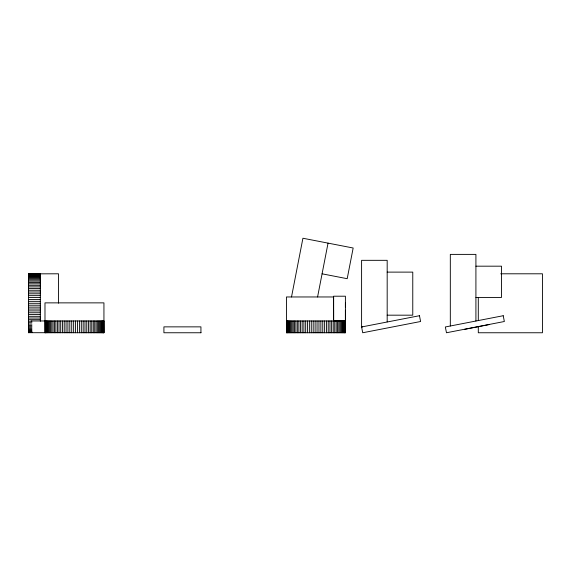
<?xml version="1.0" encoding="UTF-8"?>
<svg xmlns="http://www.w3.org/2000/svg" width="571" height="571" viewBox="0 0 571 571"><rect width="100%" height="100%" fill="white"/><g stroke="black" fill="none" stroke-linecap="round" stroke-linejoin="round"><path stroke-width="0.86" d="M345.398 306.97L345.405 302.866M291.51 296.97L302.923 238.243L353.163 248.007L347.197 278.698L322.08 273.816M317.576 296.97L328.047 243.125M464.544 329.367L489.568 324.499M475.914 266.179L501.502 266.179L501.502 297.448L475.914 297.448M387.181 272.117L412.769 272.117L412.769 315.178L387.181 315.178M28.55 273.859L58.499 273.795L58.499 303.165M500.731 273.795L542.45 273.795L542.45 332.757L478.298 332.757L478.298 326.598M28.55 274.051L40.341 274.051M28.55 274.365L40.341 274.365M28.55 274.801L40.341 274.801M28.55 275.365L40.341 275.365M28.55 276.043L40.341 276.043M28.55 276.835L40.341 276.835M28.55 277.749L40.341 277.749M28.55 278.769L40.341 278.769M28.55 279.89L40.341 279.89M28.55 281.11L40.341 281.11M28.55 282.431L40.341 282.431M28.55 283.844L40.341 283.844M28.55 285.329L40.341 285.329M28.55 286.899L40.341 286.899M28.55 288.541L40.341 288.541M28.55 290.239L40.341 290.239M28.55 291.995L40.341 291.995M28.55 293.801L40.341 293.801M28.55 295.65L40.341 295.65M28.55 297.527L40.341 297.527M28.55 299.432L40.341 299.432M28.55 301.352L40.341 301.352M28.55 303.28L40.341 303.28M28.55 305.207L40.341 305.207M28.55 307.127L40.341 307.127M28.55 309.032L40.341 309.032M28.55 310.91L40.341 310.91M28.55 312.758L40.341 312.758M28.55 314.564L40.341 314.564M28.55 316.32L40.341 316.32M28.55 318.018L40.341 318.018M28.55 319.66L40.341 319.66M31.141 320.966L103.943 320.966M286.442 320.966L345.405 320.966L345.398 310.203M28.55 321.223L31.919 321.223M28.55 322.715L31.919 322.715M28.55 324.121L31.919 324.121M28.55 325.441L31.919 325.441M28.55 326.669L31.919 326.669M362.464 326.969L361.593 326.969L361.593 260.326L387.181 260.326L387.181 321.916M28.55 327.79L31.919 327.79M28.55 328.81L31.919 328.81M28.55 329.717L31.919 329.717M28.55 330.516L31.919 330.516M28.55 331.194L31.919 331.194M28.55 331.758L31.919 331.758M28.55 332.194L31.919 332.194M28.55 332.508L31.919 332.508M28.55 332.693L103.936 332.757L103.943 302.866L44.981 302.866L44.995 332.757M200.999 332.757L163.913 332.757L163.913 326.862L200.935 326.862L200.935 332.757M345.405 320.966L333.614 320.973L333.614 296.963L286.442 296.97L286.464 332.757L345.398 332.757L345.405 296.206L333.607 296.206L333.607 320.966L333.607 310.203M478.298 297.555L478.298 320.438M475.914 321.03L475.914 254.388L450.319 254.388L450.319 326.005M345.277 320.966L345.248 332.757M345.034 320.966L345.034 332.757M344.67 320.966L344.67 332.757M344.177 320.966L344.177 332.757M343.571 320.966L343.571 332.757M342.843 320.966L342.843 332.757M341.993 320.966L341.993 332.757M341.037 320.966L341.037 332.757M339.973 320.966L339.973 332.757M338.81 320.966L338.81 332.757M337.547 320.966L337.547 332.757M336.191 320.966L336.191 332.757M334.742 320.966L334.742 332.757M333.221 320.966L333.221 332.757M331.623 320.966L331.623 332.757M329.952 320.966L329.952 332.757M328.225 320.966L328.225 332.757M326.448 320.966L326.448 332.757M324.628 320.966L324.628 332.757M322.765 320.966L322.765 332.757M320.873 320.966L320.873 332.757M318.961 320.966L318.961 332.757M317.041 320.966L317.041 332.757M315.106 320.966L315.106 332.757M313.186 320.966L313.186 332.757M311.266 320.966L311.266 332.757M309.375 320.966L309.375 332.757M307.512 320.966L307.512 332.757M305.678 320.966L305.678 332.757M303.893 320.966L303.893 332.757M302.159 320.966L302.159 332.757M300.482 320.966L300.482 332.757M298.876 320.966L298.876 332.757M297.334 320.966L297.334 332.757M295.878 320.966L295.878 332.757M294.508 320.966L294.508 332.757M293.23 320.966L293.23 332.757M292.045 320.966L292.045 332.757M290.967 320.966L290.967 332.757M289.989 320.966L289.989 332.757M289.133 320.966L289.133 332.757M288.384 320.966L288.384 332.757M287.755 320.966L287.755 332.757M287.242 320.966L287.242 332.757M286.856 320.966L286.806 332.757M286.599 320.966L286.563 332.757M103.815 320.966L103.922 332.757M103.786 320.966L103.786 332.757M103.572 320.966L103.572 332.757M103.208 320.966L103.208 332.757M102.716 320.966L102.716 332.757M102.109 320.966L102.109 332.757M101.381 320.966L101.381 332.757M100.532 320.966L100.532 332.757M99.575 320.966L99.575 332.757M98.512 320.966L98.512 332.757M97.348 320.966L97.348 332.757M96.085 320.966L96.085 332.757M94.729 320.966L94.729 332.757M93.28 320.966L93.28 332.757M91.76 320.966L91.76 332.757M90.161 320.966L90.161 332.757M88.491 320.966L88.491 332.757M86.763 320.966L86.763 332.757M84.986 320.966L84.986 332.757M83.166 320.966L83.166 332.757M81.303 320.966L81.303 332.757M79.412 320.966L79.412 332.757M77.499 320.966L77.499 332.757M75.579 320.966L75.579 332.757M73.645 320.966L73.645 332.757M71.725 320.966L71.725 332.757M69.805 320.966L69.805 332.757M67.913 320.966L67.913 332.757M66.05 320.966L66.05 332.757M64.216 320.966L64.216 332.757M62.432 320.966L62.432 332.757M60.697 320.966L60.697 332.757M59.02 320.966L59.02 332.757M57.407 320.966L57.407 332.757M55.872 320.966L55.872 332.757M54.416 320.966L54.416 332.757M53.046 320.966L53.046 332.757M51.768 320.966L51.768 332.757M50.583 320.966L50.583 332.757M49.506 320.966L49.506 332.757M48.528 320.966L48.528 332.757M47.664 320.966L47.664 332.757M46.922 320.966L46.922 332.757M46.294 320.966L46.294 332.757M45.78 320.966L45.78 332.757M45.345 320.966L45.395 332.757M45.102 320.966L45.138 332.757M40.341 273.795L40.341 321.223M28.55 273.795L28.55 332.757M419.471 315.72L361.593 326.969L362.713 332.757L420.591 321.509L419.471 315.72M503.222 315.72L445.344 326.969L446.472 332.757L504.35 321.509L503.222 315.72"/></g></svg>
